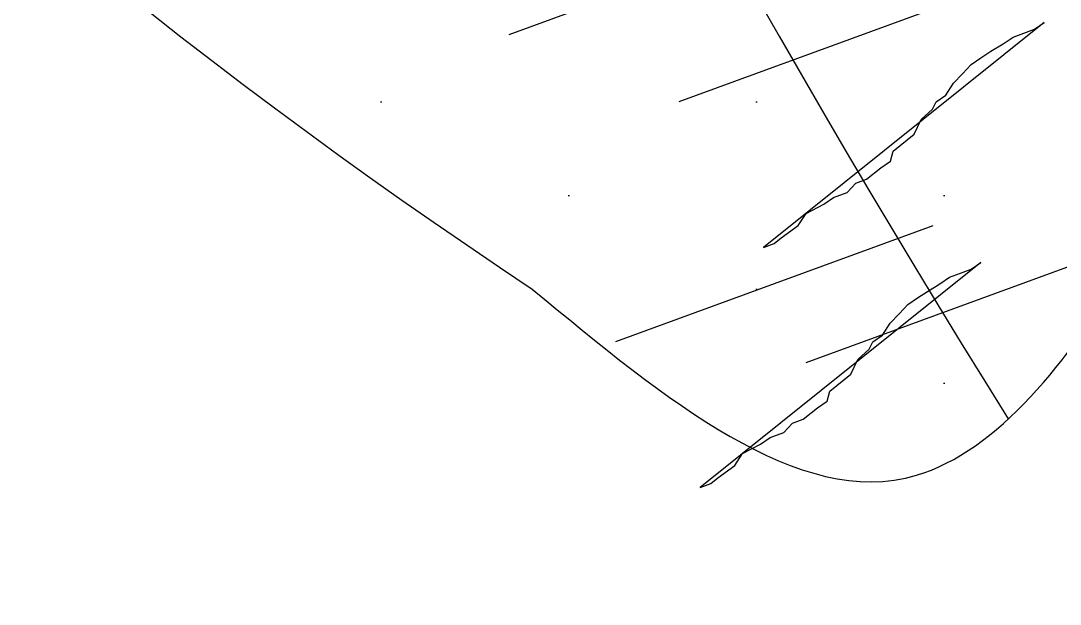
# Model space of a CAD drawing. Extents: x 3694 to 117786, y 20013 to 108631.
# Drawn here: x 25890.2 to 25952.1, y 31653.6 to 31688.3 of the extents above; entities that cross this region are included whole.
import ezdxf

# ---------------------------------------------------------------- set-up
doc = ezdxf.new("R2010")
doc.units = 0
doc.header["$LTSCALE"] = 1000
doc.header["$MEASUREMENT"] = 0
doc.layers.add('家具', color=253, linetype='Continuous')

msp = doc.modelspace()

# ---------------------------------------------------------------- hatches: boundary and pattern name
at = {"layer": '家具'}
h = msp.add_hatch(dxfattribs=at)
h.set_pattern_fill('DOTS', color=8, scale=335.28, angle=-90, style=0)
h.set_pattern_definition([(270, (-1566.307, 12540.708), (-20.955, -10.4775), [0, -20.955])])
edge = h.paths.add_edge_path()
edge.add_spline(control_points=[(25662.777, 31423.875), (25660.953, 31432.931), (25659.17, 31441.962), (25653.734, 31470.369), (25650.301, 31489.66), (25644.358, 31528.062), (25641.902, 31547.102), (25637.306, 31591.673), (25635.43, 31617.278), (25630.671, 31694.982), (25628.646, 31748.087), (25621.734, 31828.789), (25618.792, 31855.841), (25612.716, 31896.461), (25610.413, 31910.007), (25605.131, 31937.078), (25602.127, 31950.665), (25594.767, 31980.141), (25590.333, 31995.866), (25582.625, 32021.996), (25579.416, 32032.546), (25576.24, 32042.985)], knot_values=[0.007594, 0.007594, 0.007594, 0.007594, 1.009332, 1.009332, 3.166904, 3.166904, 5.324476, 5.324476, 8.146714, 8.146714, 13.786985, 13.786985, 16.607121, 16.607121, 18.017189, 18.017189, 19.427256, 19.427256, 21.1184, 21.1184, 22.28816, 22.28816, 22.28816, 22.28816], degree=3, periodic=0)
edge.add_ellipse((27492.811, 32604.789), major_axis=(-1412.244, 1412.244), ratio=1, start_angle=48.557148, end_angle=61.337437, ccw=False)
edge.add_ellipse((27492.811, 32356.958), major_axis=(-1412.244, 1412.244), ratio=1, start_angle=28.662563, end_angle=41.442852, ccw=False)
edge.add_spline(control_points=[(25576.24, 32918.763), (25579.416, 32929.201), (25582.625, 32939.752), (25590.333, 32965.882), (25594.767, 32981.607), (25602.127, 33011.082), (25605.131, 33024.669), (25610.413, 33051.74), (25612.716, 33065.287), (25618.792, 33105.906), (25621.734, 33132.958), (25626.823, 33192.378), (25628.665, 33224.642), (25630.386, 33256.515)], knot_values=[0.007594, 0.007594, 0.007594, 0.007594, 1.177354, 1.177354, 2.868498, 2.868498, 4.278566, 4.278566, 5.688634, 5.688634, 8.508769, 8.508769, 11.917873, 11.917873, 11.917873, 11.917873], degree=3, periodic=0)
edge.add_ellipse((25636.152, 33278.944), major_axis=(16.375, 16.375), ratio=1, start_angle=210.58246, end_angle=224.19648)
edge.add_ellipse((25771.723, 33642.901), major_axis=(-290.107, 290.107), ratio=1, start_angle=115.65651, end_angle=125.45708)
edge.add_ellipse((24991.425, 33119.497), major_axis=(-510.616, 510.616), ratio=1, start_angle=213.721551, end_angle=234.469816, ccw=False)
edge.add_ellipse((21224.429, 32647.692), major_axis=(-3173.046, 3173.046), ratio=1, start_angle=218.357975, end_angle=229.22468, ccw=False)
edge.add_ellipse((24683.472, 31745.345), major_axis=(-756.088, 756.088), ratio=1, start_angle=220.522212, end_angle=246.006973, ccw=False)
edge.add_ellipse((25763.129, 31635.847), major_axis=(-20.775, 20.775), ratio=1, start_angle=-17.31395, end_angle=60.65031)
edge.add_ellipse((26021.409, 31879.249), major_axis=(269.526, 269.526), ratio=1, start_angle=176.25132, end_angle=213.93034)
edge.add_ellipse((26296.874, 31659.291), major_axis=(-269.545, 269.545), ratio=1, start_angle=68.84747, end_angle=70.56357)
edge.add_ellipse((26012.173, 29992.039), major_axis=(1063.437, 1063.437), ratio=1, start_angle=47.255077, end_angle=54.694715)
edge.add_ellipse((25808.486, 31263.72), major_axis=(153.102, 153.102), ratio=1, start_angle=58.23516, end_angle=87.29579)
edge = h.paths.add_edge_path()
edge.add_ellipse((25722.494, 31307.444), major_axis=(-59.621, 59.621), ratio=1, start_angle=82.28214, end_angle=111.86653, ccw=False)
edge.add_ellipse((25771.286, 31335.437), major_axis=(99.196, 99.196), ratio=1, start_angle=154.31922, end_angle=169.30677, ccw=False)
edge.add_ellipse((25896.084, 32846.249), major_axis=(1116.039, 1116.039), ratio=1, start_angle=215.621951, end_angle=236.675883)
edge.add_spline(control_points=[(26215.496, 31300.59), (26215.694, 31298.404), (26216.548, 31288.817), (26217.136, 31278.805), (26217.991, 31269.406)], knot_values=[0, 0, 0, 0, 0.241803, 1.05283, 1.05283, 1.05283, 1.05283], degree=3, periodic=0)
edge.add_ellipse((26255.903, 31272.706), major_axis=(-26.909, 26.909), ratio=1, start_angle=49.72716, end_angle=121.22323)
edge.add_ellipse((25925.72, 35279.249), major_axis=(2868.191, 2868.191), ratio=1, start_angle=221.659547, end_angle=229.540688, ccw=False)
edge = h.paths.add_edge_path()
edge.add_ellipse((25722.494, 33654.304), major_axis=(59.621, 59.621), ratio=1, start_angle=68.13347, end_angle=97.71786, ccw=False)
edge.add_ellipse((25925.72, 29682.499), major_axis=(-2868.191, 2868.191), ratio=1, start_angle=310.455896, end_angle=318.340453, ccw=False)
edge.add_ellipse((26256.079, 33689.006), major_axis=(-26.909, 26.909), ratio=1, start_angle=-31.32365, end_angle=40.01653)
edge.add_spline(control_points=[(26218.167, 33692.312), (26217.831, 33688.615), (26217.556, 33685.18), (26217.31, 33681.917)], knot_values=[0, 0, 0, 0, 0.318986, 0.318986, 0.318986, 0.318986], degree=3, periodic=0)
edge.add_ellipse((25787.822, 30136.051), major_axis=(-2525.632, 2525.632), ratio=1, start_angle=-51.906227, end_angle=-42.875408)
edge = h.paths.add_edge_path()
edge.add_ellipse((25936.381, 33218.451), major_axis=(221.162, 221.162), ratio=1, start_angle=249.06802, end_angle=320.144, ccw=False)
edge.add_ellipse((25845.658, 32959.009), major_axis=(-155.448, 155.448), ratio=1, start_angle=155.11893, end_angle=218.17184, ccw=False)
edge.add_ellipse((26469.11, 32583.909), major_axis=(405.324, 405.324), ratio=1, start_angle=117.886425, end_angle=164.473767)
edge.add_ellipse((25759.097, 32002.767), major_axis=(258.823, 258.823), ratio=1, start_angle=319.49374, end_angle=369.80173, ccw=False)
edge.add_ellipse((26033.543, 31769.302), major_axis=(196.089, 196.089), ratio=1, start_angle=323.30763, end_angle=385.96152, ccw=False)
edge.add_ellipse((25947.612, 31313.071), major_axis=(433.678, 433.678), ratio=1, start_angle=340.121822, end_angle=369.018877, ccw=False)
edge.add_ellipse((10815.442, 32429.689), major_axis=(-11109.226, 11109.226), ratio=1, start_angle=221.285609, end_angle=221.8758327, ccw=False)
edge.add_spline(control_points=[(26493.258, 31411.896), (26486.23, 31411.454), (26479.085, 31411.354), (26471.579, 31411.634)], knot_values=[2.29351, 2.29351, 2.29351, 2.29351, 2.979733, 2.979733, 2.979733, 2.979733], degree=3, periodic=0)
edge.add_spline(control_points=[(26471.579, 31411.634), (26467.36, 31411.792), (26456.005, 31412.52), (26440.029, 31414.579), (26443.69, 31428.325), (26439.951, 31432.101), (26437.174, 31433.679)], knot_values=[2.979733, 2.979733, 2.979733, 2.979733, 3.365456, 3.990522, 4.278466, 4.605763, 4.605763, 4.605763, 4.605763], degree=3, periodic=0)
edge.add_spline(control_points=[(26437.174, 31433.679), (26434.388, 31435.261), (26430.808, 31436.41), (26427.229, 31437.558)], knot_values=[4.605763, 4.605763, 4.605763, 4.605763, 4.934211, 4.934211, 4.934211, 4.934211], degree=3, periodic=0)
edge.add_ellipse((26012.173, 29992.039), major_axis=(-1063.437, 1063.437), ratio=1, start_angle=-61.020506, end_angle=-52.795633)
edge.add_ellipse((26083.494, 31751.848), major_axis=(-212.583, 212.583), ratio=1, start_angle=161.18693, end_angle=194.36645)
edge.add_ellipse((26083.397, 31433.228), major_axis=(217.18, 217.18), ratio=1, start_angle=347.58973, end_angle=388.97478)
edge.add_ellipse((25731.362, 31559.842), major_axis=(331.087, 331.087), ratio=1, start_angle=336.10373, end_angle=362.15361)
edge.add_ellipse((26298.481, 31544.487), major_axis=(-308.614, 308.614), ratio=1, start_angle=-10.26045, end_angle=-2.05338)
edge.add_spline(control_points=[(26001.123, 31863.961), (25992.171, 31856.912), (25969.728, 31839.24), (25979.505, 31902.483), (25956.491, 31937.537), (25929.265, 31997.138), (25961.862, 32062.768), (25942.62, 32144.534), (25926.684, 32231.365), (25867.001, 32267.501), (25858.378, 32323.045), (25825.52, 32311.225), (25824.034, 32328.39), (25823.354, 32337.327)], knot_values=[28.726228, 28.726228, 28.726228, 28.726228, 29.65137, 31.045535, 32.970907, 34.80046, 37.537981, 40.132447, 43.737998, 46.299248, 47.538816, 48.20545, 48.984057, 48.984057, 48.984057, 48.984057], degree=3, periodic=0)
edge.add_ellipse((32110.242, 32499.066), major_axis=(-4446.972, 4446.972), ratio=1, start_angle=42.8462664, end_angle=46.4736959, ccw=False)
edge.add_spline(control_points=[(25825.716, 32735.411), (25827.118, 32749.297), (25830.295, 32773.805), (25873.863, 32804.819), (25894.591, 32873.398), (25930.041, 32937.043), (25918.779, 33008.53), (25955.538, 33031.184), (25987.898, 33118.038), (25988.469, 33096.799)], knot_values=[0, 0, 0, 0, 1.426784, 2.507846, 5.446644, 8.794162, 10.36551, 12.195062, 14.476347, 14.476347, 14.476347, 14.476347], degree=3, periodic=0)
edge.add_ellipse((25595.369, 33351.181), major_axis=(-331.087, 331.087), ratio=1, start_angle=192.09233, end_angle=216.81003)
edge.add_ellipse((25910.204, 33553.267), major_axis=(217.18, 217.18), ratio=1, start_angle=253.93898, end_angle=295.32403)
edge.add_ellipse((25981.505, 33242.728), major_axis=(-212.583, 212.583), ratio=1, start_angle=268.54731, end_angle=274.8553)
edge.add_ellipse((26015.71, 34854.622), major_axis=(-983.775, 983.775), ratio=1, start_angle=141.588156, end_angle=151.911973)
edge.add_spline(control_points=[(26420.433, 33523.522), (26425.943, 33525.33), (26431.453, 33527.138), (26434.042, 33530.521)], knot_values=[4.42753, 4.42753, 4.42753, 4.42753, 4.934211, 4.934211, 4.934211, 4.934211], degree=3, periodic=0)
edge.add_ellipse((25941.613, 33650.242), major_axis=(-358.343, 358.343), ratio=1, start_angle=172.18363, end_angle=211.33518, ccw=False)
h = msp.add_hatch(dxfattribs=at)
h.set_pattern_fill('DOTS', color=8, scale=178.816, angle=-90, style=0)
h.set_pattern_definition([(90, (9862.895, 42244.804), (-11.176, 5.588), [0, -11.176])])
edge = h.paths.add_edge_path(flags=17)
edge.add_ellipse((25770.758, 31940.747), major_axis=(23.26, 23.26), ratio=1, start_angle=292.77437, end_angle=342.57063, ccw=False)
edge.add_ellipse((25877.721, 31891.933), major_axis=(-59.905, 59.905), ratio=1, start_angle=-24.16555, end_angle=19.57519, ccw=False)
edge.add_ellipse((25835.654, 31926.067), major_axis=(32.95, 32.95), ratio=1, start_angle=30.15886, end_angle=95.07845)
edge = h.paths.add_edge_path(flags=17)
edge.add_ellipse((26526.175, 32025.563), major_axis=(481.375, 481.375), ratio=1, start_angle=138.853074, end_angle=139.587726)
edge.add_ellipse((25901.269, 31959.734), major_axis=(38.8, 38.8), ratio=1, start_angle=51.53939, end_angle=123.03374, ccw=False)
edge.add_ellipse((25893.156, 32035.561), major_axis=(15.128, 15.128), ratio=1, start_angle=92.9898, end_angle=229.99778, ccw=False)
edge.add_ellipse((25937.708, 31982.137), major_axis=(-64.198, 64.198), ratio=1, start_angle=-3.25647, end_angle=46.46506)
edge = h.paths.add_edge_path()
edge.add_ellipse((26109.749, 31957.636), major_axis=(-242.037, 242.037), ratio=1, start_angle=51.85022, end_angle=101.46058)
edge.add_spline(control_points=[(25920.629, 31672.333), (25928.571, 31665.752), (25938.677, 31657.376), (25947.264, 31663.005), (25948.987, 31664.594)], knot_values=[0, 0, 0, 0, 1.422385, 1.810205, 1.810205, 1.810205, 1.810205], degree=3, periodic=0)
edge.add_ellipse((26526.175, 32025.563), major_axis=(481.375, 481.375), ratio=1, start_angle=162.428635, end_angle=167.021492, ccw=False)
edge.add_ellipse((26083.138, 31971.614), major_axis=(216.102, 216.102), ratio=1, start_angle=142.0668, end_angle=193.16545, ccw=False)
edge.add_ellipse((26237.106, 32036.468), major_axis=(-331.349, 331.349), ratio=1, start_angle=14.74345, end_angle=57.62897, ccw=False)
edge.add_ellipse((26826.756, 32177.301), major_axis=(706.377, 706.377), ratio=1, start_angle=126.922376, end_angle=129.52687, ccw=False)
edge.add_spline(control_points=[(25837.699, 32317.671), (25833.979, 32317.836), (25822.702, 32315.676), (25819.811, 32303.983), (25817.86, 32296.089)], knot_values=[0, 0, 0, 0, 0.581976, 1.791185, 1.791185, 1.791185, 1.791185], degree=3, periodic=0)
edge.add_ellipse((26267.7, 32046.536), major_axis=(-363.754, 363.754), ratio=1, start_angle=15.98022, end_angle=59.60644)
edge = h.paths.add_edge_path()
edge.add_spline(control_points=[(25861.653, 32298.016), (25857.774, 32305.021), (25852.381, 32314.759), (25840.884, 32317.529), (25837.699, 32317.671)], knot_values=[1.791185, 1.791185, 1.791185, 1.791185, 3.069002, 3.567392, 3.567392, 3.567392, 3.567392], degree=3, periodic=0)
edge.add_ellipse((26826.756, 32177.301), major_axis=(-706.377, 706.377), ratio=1, start_angle=36.922376, end_angle=39.52687)
edge.add_ellipse((25526.807, 32018.323), major_axis=(-281.069, 281.069), ratio=1, start_angle=221.0682, end_angle=264.76642, ccw=False)
edge.add_ellipse((25520.806, 31853.573), major_axis=(-300.796, 300.796), ratio=1, start_angle=205.55674, end_angle=243.85776, ccw=False)
edge.add_ellipse((26526.175, 32025.563), major_axis=(481.375, 481.375), ratio=1, start_angle=162.428635, end_angle=167.021492)
edge.add_spline(control_points=[(25948.987, 31664.594), (25951.602, 31667.007), (25958.73, 31677.025), (25961.856, 31686.854), (25963.954, 31693.448)], knot_values=[1.810205, 1.810205, 1.810205, 1.810205, 2.398758, 3.598447, 3.598447, 3.598447, 3.598447], degree=3, periodic=0)
edge.add_ellipse((25593.651, 31811.451), major_axis=(-274.817, 274.817), ratio=1, start_angle=207.32467, end_angle=252.14849)
edge.add_ellipse((25649.199, 32080.136), major_axis=(-215.184, 215.184), ratio=1, start_angle=207.53249, end_angle=270.7223)

# ---------------------------------------------------------------- linework, layer by layer
at = {"layer": '家具', "color": 8, "linetype": 'Continuous'}
for p, q in [((25919.252, 31687.503, 0), (25938.155, 31694.429, 0)), ((25919.252, 31687.503, 0), (25938.155, 31694.429, 0)), ((25919.252, 31687.503, 0), (25938.155, 31694.429, 0)), ((25919.252, 31687.503, 0), (25938.155, 31694.429, 0)), ((25948.263, 31690.405, 0), (25929.36, 31683.48, 0)), ((25948.263, 31690.405, 0), (25929.36, 31683.48, 0)), ((25948.263, 31690.405, 0), (25929.36, 31683.48, 0)), ((25948.263, 31690.405, 0), (25929.36, 31683.48, 0)), ((25951.133, 31688.21, 0), (25934.403, 31674.807, 0)), ((25951.133, 31688.21, 0), (25934.403, 31674.807, 0)), ((25951.133, 31688.21, 0), (25934.403, 31674.807, 0)), ((25951.133, 31688.21, 0), (25934.403, 31674.807, 0)), ((25950.55, 31687.815, 0), (25951.133, 31688.21, 0)), ((25950.55, 31687.815, 0), (25951.133, 31688.21, 0)), ((25950.55, 31687.815, 0), (25951.133, 31688.21, 0)), ((25950.55, 31687.815, 0), (25951.133, 31688.21, 0)), ((25949.268, 31687.345, 0), (25949.909, 31687.58, 0)), ((25949.268, 31687.345, 0), (25949.909, 31687.58, 0)), ((25949.268, 31687.345, 0), (25949.909, 31687.58, 0)), ((25949.268, 31687.345, 0), (25949.909, 31687.58, 0)), ((25949.909, 31687.58, 0), (25950.55, 31687.815, 0)), ((25949.909, 31687.58, 0), (25950.55, 31687.815, 0)), ((25949.909, 31687.58, 0), (25950.55, 31687.815, 0)), ((25949.909, 31687.58, 0), (25950.55, 31687.815, 0)), ((25948.685, 31686.95, 0), (25949.268, 31687.345, 0)), ((25948.685, 31686.95, 0), (25949.268, 31687.345, 0)), ((25948.685, 31686.95, 0), (25949.268, 31687.345, 0)), ((25948.685, 31686.95, 0), (25949.268, 31687.345, 0)), ((25947.36, 31686.101, 0), (25947.943, 31686.496, 0)), ((25947.36, 31686.101, 0), (25947.943, 31686.496, 0)), ((25947.36, 31686.101, 0), (25947.943, 31686.496, 0)), ((25947.36, 31686.101, 0), (25947.943, 31686.496, 0)), ((25947.943, 31686.496, 0), (25948.685, 31686.95, 0)), ((25947.943, 31686.496, 0), (25948.685, 31686.95, 0)), ((25947.943, 31686.496, 0), (25948.685, 31686.95, 0)), ((25947.943, 31686.496, 0), (25948.685, 31686.95, 0)), ((25946.778, 31685.705, 0), (25947.36, 31686.101, 0)), ((25946.778, 31685.705, 0), (25947.36, 31686.101, 0)), ((25946.778, 31685.705, 0), (25947.36, 31686.101, 0)), ((25946.778, 31685.705, 0), (25947.36, 31686.101, 0)), ((25945.73, 31684.594, 0), (25946.254, 31685.15, 0)), ((25945.73, 31684.594, 0), (25946.254, 31685.15, 0)), ((25945.73, 31684.594, 0), (25946.254, 31685.15, 0)), ((25945.73, 31684.594, 0), (25946.254, 31685.15, 0)), ((25946.254, 31685.15, 0), (25946.778, 31685.705, 0)), ((25946.254, 31685.15, 0), (25946.778, 31685.705, 0)), ((25946.254, 31685.15, 0), (25946.778, 31685.705, 0)), ((25946.254, 31685.15, 0), (25946.778, 31685.705, 0)), ((25945.265, 31683.878, 0), (25945.73, 31684.594, 0)), ((25945.265, 31683.878, 0), (25945.73, 31684.594, 0)), ((25945.265, 31683.878, 0), (25945.73, 31684.594, 0)), ((25945.265, 31683.878, 0), (25945.73, 31684.594, 0)), ((25944.682, 31683.483, 0), (25945.265, 31683.878, 0)), ((25944.682, 31683.483, 0), (25945.265, 31683.878, 0)), ((25944.682, 31683.483, 0), (25945.265, 31683.878, 0)), ((25944.682, 31683.483, 0), (25945.265, 31683.878, 0)), ((25944.479, 31683.044, 0), (25944.682, 31683.483, 0)), ((25944.479, 31683.044, 0), (25944.682, 31683.483, 0)), ((25944.479, 31683.044, 0), (25944.682, 31683.483, 0)), ((25944.479, 31683.044, 0), (25944.682, 31683.483, 0)), ((25943.795, 31682.43, 0), (25944.479, 31683.044, 0)), ((25943.795, 31682.43, 0), (25944.479, 31683.044, 0)), ((25943.795, 31682.43, 0), (25944.479, 31683.044, 0)), ((25943.795, 31682.43, 0), (25944.479, 31683.044, 0)), ((25943.388, 31681.554, 0), (25943.795, 31682.43, 0)), ((25943.388, 31681.554, 0), (25943.795, 31682.43, 0)), ((25943.388, 31681.554, 0), (25943.795, 31682.43, 0)), ((25943.388, 31681.554, 0), (25943.795, 31682.43, 0)), ((25942.966, 31681.217, 0), (25943.388, 31681.554, 0)), ((25942.966, 31681.217, 0), (25943.388, 31681.554, 0)), ((25942.966, 31681.217, 0), (25943.388, 31681.554, 0)), ((25942.966, 31681.217, 0), (25943.388, 31681.554, 0)), ((25942.121, 31680.544, 0), (25942.966, 31681.217, 0)), ((25942.121, 31680.544, 0), (25942.966, 31681.217, 0)), ((25942.121, 31680.544, 0), (25942.966, 31681.217, 0)), ((25942.121, 31680.544, 0), (25942.966, 31681.217, 0)), ((25941.977, 31679.945, 0), (25942.121, 31680.544, 0)), ((25941.977, 31679.945, 0), (25942.121, 31680.544, 0)), ((25941.977, 31679.945, 0), (25942.121, 31680.544, 0)), ((25941.977, 31679.945, 0), (25942.121, 31680.544, 0)), ((25940.55, 31678.877, 0), (25941.394, 31679.55, 0)), ((25940.55, 31678.877, 0), (25941.394, 31679.55, 0)), ((25940.55, 31678.877, 0), (25941.394, 31679.55, 0)), ((25940.55, 31678.877, 0), (25941.394, 31679.55, 0)), ((25941.394, 31679.55, 0), (25941.977, 31679.945, 0)), ((25941.394, 31679.55, 0), (25941.977, 31679.945, 0)), ((25941.394, 31679.55, 0), (25941.977, 31679.945, 0)), ((25941.394, 31679.55, 0), (25941.977, 31679.945, 0)), ((25939.384, 31678.087, 0), (25939.908, 31678.642, 0)), ((25939.384, 31678.087, 0), (25939.908, 31678.642, 0)), ((25939.384, 31678.087, 0), (25939.908, 31678.642, 0)), ((25939.384, 31678.087, 0), (25939.908, 31678.642, 0)), ((25939.908, 31678.642, 0), (25940.55, 31678.877, 0)), ((25939.908, 31678.642, 0), (25940.55, 31678.877, 0)), ((25939.908, 31678.642, 0), (25940.55, 31678.877, 0)), ((25939.908, 31678.642, 0), (25940.55, 31678.877, 0)), ((25938, 31677.398, 0), (25938.582, 31677.793, 0)), ((25938, 31677.398, 0), (25938.582, 31677.793, 0)), ((25938, 31677.398, 0), (25938.582, 31677.793, 0)), ((25938, 31677.398, 0), (25938.582, 31677.793, 0)), ((25938.582, 31677.793, 0), (25939.384, 31678.087, 0)), ((25938.582, 31677.793, 0), (25939.384, 31678.087, 0)), ((25938.582, 31677.793, 0), (25939.384, 31678.087, 0)), ((25938.582, 31677.793, 0), (25939.384, 31678.087, 0)), ((25936.937, 31676.827, 0), (25938, 31677.398, 0)), ((25936.937, 31676.827, 0), (25938, 31677.398, 0)), ((25936.937, 31676.827, 0), (25938, 31677.398, 0)), ((25936.937, 31676.827, 0), (25938, 31677.398, 0)), ((25936.472, 31676.111, 0), (25936.937, 31676.827, 0)), ((25936.472, 31676.111, 0), (25936.937, 31676.827, 0)), ((25936.472, 31676.111, 0), (25936.937, 31676.827, 0)), ((25936.472, 31676.111, 0), (25936.937, 31676.827, 0)), ((25944.489, 31676.105, 0), (25925.585, 31669.18, 0)), ((25944.489, 31676.105, 0), (25925.585, 31669.18, 0)), ((25944.489, 31676.105, 0), (25925.585, 31669.18, 0)), ((25944.489, 31676.105, 0), (25925.585, 31669.18, 0)), ((25935.467, 31675.379, 0), (25936.472, 31676.111, 0)), ((25935.467, 31675.379, 0), (25936.472, 31676.111, 0)), ((25935.467, 31675.379, 0), (25936.472, 31676.111, 0)), ((25935.467, 31675.379, 0), (25936.472, 31676.111, 0)), ((25935.044, 31675.042, 0), (25935.467, 31675.379, 0)), ((25935.044, 31675.042, 0), (25935.467, 31675.379, 0)), ((25935.044, 31675.042, 0), (25935.467, 31675.379, 0)), ((25935.044, 31675.042, 0), (25935.467, 31675.379, 0)), ((25934.403, 31674.807, 0), (25935.044, 31675.042, 0)), ((25934.403, 31674.807, 0), (25935.044, 31675.042, 0)), ((25934.403, 31674.807, 0), (25935.044, 31675.042, 0)), ((25934.403, 31674.807, 0), (25935.044, 31675.042, 0)), ((25955.825, 31674.858, 0), (25936.922, 31667.932, 0)), ((25955.825, 31674.858, 0), (25936.922, 31667.932, 0)), ((25955.825, 31674.858, 0), (25936.922, 31667.932, 0)), ((25955.825, 31674.858, 0), (25936.922, 31667.932, 0)), ((25947.359, 31673.911, 0), (25930.629, 31660.507, 0)), ((25947.359, 31673.911, 0), (25930.629, 31660.507, 0)), ((25947.359, 31673.911, 0), (25930.629, 31660.507, 0)), ((25947.359, 31673.911, 0), (25930.629, 31660.507, 0)), ((25946.135, 31673.28, 0), (25946.776, 31673.515, 0)), ((25946.135, 31673.28, 0), (25946.776, 31673.515, 0)), ((25946.135, 31673.28, 0), (25946.776, 31673.515, 0)), ((25946.135, 31673.28, 0), (25946.776, 31673.515, 0)), ((25946.776, 31673.515, 0), (25947.359, 31673.911, 0)), ((25946.776, 31673.515, 0), (25947.359, 31673.911, 0)), ((25946.776, 31673.515, 0), (25947.359, 31673.911, 0)), ((25946.776, 31673.515, 0), (25947.359, 31673.911, 0)), ((25944.911, 31672.65, 0), (25945.493, 31673.045, 0)), ((25944.911, 31672.65, 0), (25945.493, 31673.045, 0)), ((25944.911, 31672.65, 0), (25945.493, 31673.045, 0)), ((25944.911, 31672.65, 0), (25945.493, 31673.045, 0)), ((25945.493, 31673.045, 0), (25946.135, 31673.28, 0)), ((25945.493, 31673.045, 0), (25946.135, 31673.28, 0)), ((25945.493, 31673.045, 0), (25946.135, 31673.28, 0)), ((25945.493, 31673.045, 0), (25946.135, 31673.28, 0)), ((25943.586, 31671.801, 0), (25944.169, 31672.196, 0)), ((25943.586, 31671.801, 0), (25944.169, 31672.196, 0)), ((25943.586, 31671.801, 0), (25944.169, 31672.196, 0)), ((25943.586, 31671.801, 0), (25944.169, 31672.196, 0)), ((25944.169, 31672.196, 0), (25944.911, 31672.65, 0)), ((25944.169, 31672.196, 0), (25944.911, 31672.65, 0)), ((25944.169, 31672.196, 0), (25944.911, 31672.65, 0)), ((25944.169, 31672.196, 0), (25944.911, 31672.65, 0)), ((25943.003, 31671.405, 0), (25943.586, 31671.801, 0)), ((25943.003, 31671.405, 0), (25943.586, 31671.801, 0)), ((25943.003, 31671.405, 0), (25943.586, 31671.801, 0)), ((25943.003, 31671.405, 0), (25943.586, 31671.801, 0)), ((25942.479, 31670.85, 0), (25943.003, 31671.405, 0)), ((25942.479, 31670.85, 0), (25943.003, 31671.405, 0)), ((25942.479, 31670.85, 0), (25943.003, 31671.405, 0)), ((25942.479, 31670.85, 0), (25943.003, 31671.405, 0)), ((25941.49, 31669.578, 0), (25941.956, 31670.294, 0)), ((25941.49, 31669.578, 0), (25941.956, 31670.294, 0)), ((25941.49, 31669.578, 0), (25941.956, 31670.294, 0)), ((25941.49, 31669.578, 0), (25941.956, 31670.294, 0)), ((25941.956, 31670.294, 0), (25942.479, 31670.85, 0)), ((25941.956, 31670.294, 0), (25942.479, 31670.85, 0)), ((25941.956, 31670.294, 0), (25942.479, 31670.85, 0)), ((25941.956, 31670.294, 0), (25942.479, 31670.85, 0)), ((25940.705, 31668.745, 0), (25940.908, 31669.183, 0)), ((25940.705, 31668.745, 0), (25940.908, 31669.183, 0)), ((25940.705, 31668.745, 0), (25940.908, 31669.183, 0)), ((25940.705, 31668.745, 0), (25940.908, 31669.183, 0)), ((25940.908, 31669.183, 0), (25941.49, 31669.578, 0)), ((25940.908, 31669.183, 0), (25941.49, 31669.578, 0)), ((25940.908, 31669.183, 0), (25941.49, 31669.578, 0)), ((25940.908, 31669.183, 0), (25941.49, 31669.578, 0)), ((25940.02, 31668.13, 0), (25940.705, 31668.745, 0)), ((25940.02, 31668.13, 0), (25940.705, 31668.745, 0)), ((25940.02, 31668.13, 0), (25940.705, 31668.745, 0)), ((25940.02, 31668.13, 0), (25940.705, 31668.745, 0)), ((25939.614, 31667.254, 0), (25940.02, 31668.13, 0)), ((25939.614, 31667.254, 0), (25940.02, 31668.13, 0)), ((25939.614, 31667.254, 0), (25940.02, 31668.13, 0)), ((25939.614, 31667.254, 0), (25940.02, 31668.13, 0)), ((25939.192, 31666.917, 0), (25939.614, 31667.254, 0)), ((25939.192, 31666.917, 0), (25939.614, 31667.254, 0)), ((25939.192, 31666.917, 0), (25939.614, 31667.254, 0)), ((25939.192, 31666.917, 0), (25939.614, 31667.254, 0)), ((25938.347, 31666.244, 0), (25939.192, 31666.917, 0)), ((25938.347, 31666.244, 0), (25939.192, 31666.917, 0)), ((25938.347, 31666.244, 0), (25939.192, 31666.917, 0)), ((25938.347, 31666.244, 0), (25939.192, 31666.917, 0)), ((25938.203, 31665.645, 0), (25938.347, 31666.244, 0)), ((25938.203, 31665.645, 0), (25938.347, 31666.244, 0)), ((25938.203, 31665.645, 0), (25938.347, 31666.244, 0)), ((25938.203, 31665.645, 0), (25938.347, 31666.244, 0)), ((25937.62, 31665.25, 0), (25938.203, 31665.645, 0)), ((25937.62, 31665.25, 0), (25938.203, 31665.645, 0)), ((25937.62, 31665.25, 0), (25938.203, 31665.645, 0)), ((25937.62, 31665.25, 0), (25938.203, 31665.645, 0)), ((25936.775, 31664.577, 0), (25937.62, 31665.25, 0)), ((25936.775, 31664.577, 0), (25937.62, 31665.25, 0)), ((25936.775, 31664.577, 0), (25937.62, 31665.25, 0)), ((25936.775, 31664.577, 0), (25937.62, 31665.25, 0)), ((25935.61, 31663.787, 0), (25936.134, 31664.342, 0)), ((25935.61, 31663.787, 0), (25936.134, 31664.342, 0)), ((25935.61, 31663.787, 0), (25936.134, 31664.342, 0)), ((25935.61, 31663.787, 0), (25936.134, 31664.342, 0)), ((25936.134, 31664.342, 0), (25936.775, 31664.577, 0)), ((25936.134, 31664.342, 0), (25936.775, 31664.577, 0)), ((25936.134, 31664.342, 0), (25936.775, 31664.577, 0)), ((25936.134, 31664.342, 0), (25936.775, 31664.577, 0)), ((25934.225, 31663.098, 0), (25934.808, 31663.493, 0)), ((25934.225, 31663.098, 0), (25934.808, 31663.493, 0)), ((25934.225, 31663.098, 0), (25934.808, 31663.493, 0)), ((25934.225, 31663.098, 0), (25934.808, 31663.493, 0)), ((25934.808, 31663.493, 0), (25935.61, 31663.787, 0)), ((25934.808, 31663.493, 0), (25935.61, 31663.787, 0)), ((25934.808, 31663.493, 0), (25935.61, 31663.787, 0)), ((25934.808, 31663.493, 0), (25935.61, 31663.787, 0)), ((25933.163, 31662.527, 0), (25934.225, 31663.098, 0)), ((25933.163, 31662.527, 0), (25934.225, 31663.098, 0)), ((25933.163, 31662.527, 0), (25934.225, 31663.098, 0)), ((25933.163, 31662.527, 0), (25934.225, 31663.098, 0)), ((25932.697, 31661.811, 0), (25933.163, 31662.527, 0)), ((25932.697, 31661.811, 0), (25933.163, 31662.527, 0)), ((25932.697, 31661.811, 0), (25933.163, 31662.527, 0)), ((25932.697, 31661.811, 0), (25933.163, 31662.527, 0)), ((25931.693, 31661.079, 0), (25932.697, 31661.811, 0)), ((25931.693, 31661.079, 0), (25932.697, 31661.811, 0)), ((25931.693, 31661.079, 0), (25932.697, 31661.811, 0)), ((25931.693, 31661.079, 0), (25932.697, 31661.811, 0)), ((25931.27, 31660.742, 0), (25931.693, 31661.079, 0)), ((25931.27, 31660.742, 0), (25931.693, 31661.079, 0)), ((25931.27, 31660.742, 0), (25931.693, 31661.079, 0)), ((25931.27, 31660.742, 0), (25931.693, 31661.079, 0)), ((25930.629, 31660.507, 0), (25931.27, 31660.742, 0)), ((25930.629, 31660.507, 0), (25931.27, 31660.742, 0)), ((25930.629, 31660.507, 0), (25931.27, 31660.742, 0)), ((25930.629, 31660.507, 0), (25931.27, 31660.742, 0))]:
    msp.add_line(p, q, dxfattribs=at)
at = {"layer": '家具'}
for centre, radius, start, end in [((26526.175, 32025.563, 0), 680.767, 183.506522, 212.021492), ((26109.749, 31957.636, 0), 342.292, 186.85022, 236.46058)]:
    msp.add_arc(centre, radius, start, end, dxfattribs=at)
msp.add_open_spline([(25920.629, 31672.333, 0), (25928.571, 31665.752, 0), (25941.963, 31654.652, 0), (25958.052, 31674.893, 0), (25961.856, 31686.854, 0), (25963.954, 31693.448, 0)], degree=3, knots=[0, 0, 0, 0, 23.122288, 38.994209, 58.496348, 58.496348, 58.496348, 58.496348], dxfattribs=at)

doc.saveas('drawing.dxf')
